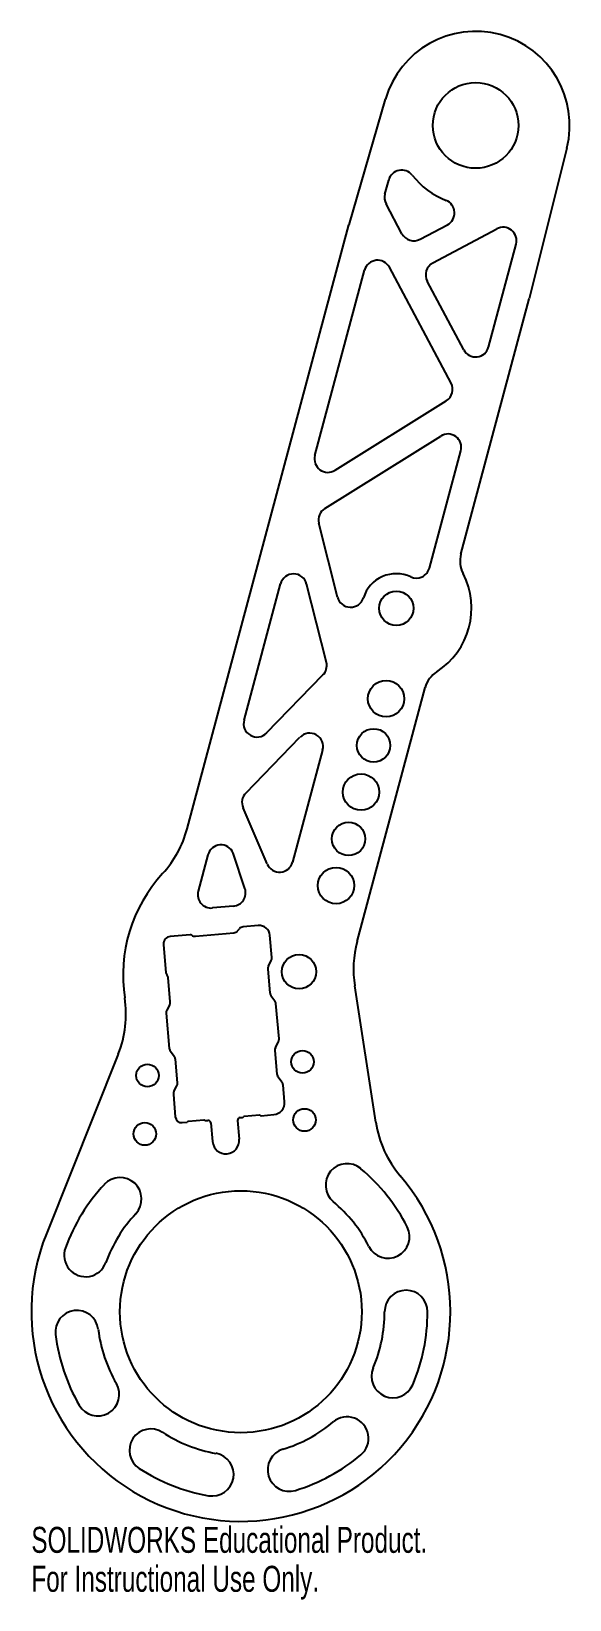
# Model space of a CAD drawing. Header units: millimetres. Extents: x -39 to 61, y -54 to 238.
import ezdxf

# ---------------------------------------------------------------- set-up
doc = ezdxf.new("R2010")
doc.units = ezdxf.units.MM
doc.styles.add('SLDTEXTSTYLE0', font='TXT', dxfattribs={"width": 0.7})

msp = doc.modelspace()

# ---------------------------------------------------------------- linework, layer by layer
at = {"color": 7, "linetype": 'Continuous', "lineweight": 25}
for p, q in [((26.89, 225.59), (20.1, 202.19)), ((60.68, 216.48), (53.69, 188.46)), ((26.82, 207.94), (27.52, 210.56)), ((29.99, 200.56), (27.03, 206.12)), ((-10, 89.85), (20.1, 202.19)), ((33.37, 199.53), (38.44, 202.23)), ((35.72, 195.12), (47.65, 201.47)), ((46.11, 179.49), (51.24, 198.62)), ((13.79, 159.32), (23.03, 193.79)), ((39.12, 172.77), (27.65, 194.32)), ((41.49, 178.96), (34.69, 191.74)), ((40.96, 140.95), (53.69, 188.46)), ((17.53, 156.55), (38.24, 169.47)), ((15.62, 149.46), (37.19, 162.93)), ((35.09, 138.35), (40.93, 160.16)), ((18, 132.97), (14.52, 146.73)), ((0.59, 110.08), (7.39, 135.43)), ((15.91, 120.82), (12.23, 135.4)), ((4.8, 107.69), (15.28, 118.47)), ((21.64, 68.86), (34.31, 116.14)), ((0.91, 96.51), (11, 106.89)), ((15.21, 104.5), (9.62, 83.65)), ((4.91, 83.31), (0.4, 93.78)), ((-6.12, 85.01), (-7.93, 78.26)), ((0.76, 78.74), (-1.41, 85.35)), ((-1.39, 75.47), (-5.3, 75.12)), ((-9.46, 70.14), (-13.14, 69.82)), ((-8.47, 69.88), (-1.3, 70.51)), ((-0.64, 70.84), (-0.25, 71.27)), ((3.25, 71.86), (0.41, 71.61)), ((5.78, 65.89), (5.42, 70.04)), ((-14.41, 68.3), (-13.95, 63.07)), ((5.12, 64.29), (5.67, 65.35)), ((-13.72, 62.64), (-13.85, 62.81)), ((-13.13, 57.72), (-13.52, 62.12)), ((5.01, 63.74), (5.4, 59.34)), ((5.6, 58.82), (6.33, 57.87)), ((25.11, 35.25), (21.2, 60.64)), ((-13.9, 55.56), (-13.32, 48.97)), ((-13.24, 57.17), (-13.79, 56.11)), ((7.1, 50.75), (6.53, 57.35)), ((6.45, 49.14), (7, 50.21)), ((-22.82, 47.95), (-36.21, 14.49)), ((-12.39, 47.5), (-13.12, 48.45)), ((-11.81, 42.57), (-12.19, 46.98)), ((6.34, 48.6), (6.72, 44.19)), ((-12.46, 40.96), (-11.91, 42.03)), ((7.65, 42.72), (6.93, 43.67)), ((8.13, 39.06), (7.85, 42.2)), ((-12.57, 40.42), (-12.21, 36.27)), ((-10.91, 35.18), (-10.08, 35.26)), ((-9.87, 35.38), (-9.96, 35.31)), ((-9.76, 35.43), (-6.9, 35.68)), ((-6.68, 35.59), (-6.78, 35.65)), ((-6.56, 35.56), (-6.13, 35.6)), ((-5.58, 35.15), (-5.28, 31.66)), ((-0.6, 35.58), (-0.3, 32.1)), ((-0.15, 36.12), (0.28, 36.16)), ((0.4, 36.21), (0.49, 36.29)), ((3.46, 36.59), (0.6, 36.34)), ((3.58, 36.56), (3.68, 36.5)), ((3.8, 36.47), (6.13, 36.67))]:
    msp.add_line(p, q, dxfattribs=at)
for centre, radius in [((43.7, 220.72), 7.97), ((28.94, 130.88), 3.2), ((27.03, 114.06), 3.38), ((24.7, 105.37), 3.11), ((22.37, 96.68), 3.38), ((20.04, 87.98), 3.11), ((17.71, 79.29), 3.38), ((10.83, 63.26), 3.2), ((11.49, 46.48), 2.1), ((-17.4, 43.95), 2.1), ((-17.87, 33.08), 2.1), ((11.85, 35.68), 2.1), ((0, 0), 22.5)]:
    msp.add_circle(centre, radius, dxfattribs=at)
for centre, radius, start, end in [((43.7, 220.72), 17.5, 345.9975, 163.8154), ((29.93, 209.91), 2.5, 38.1301, 165), ((43.7, 220.72), 15, 218.1301, 248.4311), ((29.23, 207.3), 2.5, 165, 208.0336), ((37.27, 204.44), 2.5, 298.0336, 68.4311), ((48.82, 199.27), 2.5, 345, 118.0336), ((32.19, 201.74), 2.5, 208.0336, 298.0336), ((25.44, 193.14), 2.5, 28.0336, 165), ((36.89, 192.91), 2.5, 118.0336, 208.0336), ((43.7, 180.14), 2.5, 208.0336, 345), ((36.91, 171.6), 2.5, 301.9664, 28.0336), ((38.52, 160.81), 2.5, 345, 121.9664), ((16.2, 158.67), 2.5, 165, 301.9664), ((16.94, 147.34), 2.5, 121.9664, 194.1952), ((45.79, 139.66), 5, 165, 207.5369), ((9.8, 134.78), 2.5, 14.1952, 165), ((28.94, 130.88), 6.44, 65.3397, 162.3994), ((32.67, 139), 2.5, 245.3397, 345), ((28.94, 130.88), 14, 302.4631, 27.5369), ((20.42, 133.58), 2.5, 194.1952, 342.3994), ((13.49, 120.21), 2.5, 315.8048, 14.1952), ((39.14, 114.84), 5, 122.4631, 165), ((3.01, 109.43), 2.5, 165, 315.8048), ((12.8, 105.15), 2.5, 345, 135.8048), ((2.7, 94.76), 2.5, 135.8048, 203.308), ((-29.32, 95.03), 20, 317.4862, 345), ((-3.71, 84.36), 2.5, 23.308, 165), ((7.21, 84.29), 2.5, 203.308, 345), ((6.06, 62.59), 28, 137.4862, 188.6459), ((-5.52, 77.61), 2.5, 165, 275), ((-1.61, 77.96), 2.5, 275, 18.2158), ((-9.42, 69.64), 0.5, 55.0555, 95), ((-8.56, 70.87), 1, 235.0555, 275), ((-1.39, 71.5), 1, 275, 318.5312), ((0.5, 70.61), 1, 95, 138.5312), ((3.42, 69.86), 2, 5, 95), ((-13.01, 68.43), 1.4, 95, 185), ((40.96, 63.69), 20, 165, 188.7678), ((6.01, 63.83), 1, 152.6526, 185), ((4.78, 65.81), 1, 332.6526, 5), ((-13.45, 63.12), 0.5, 185, 217.3474), ((-14.51, 62.03), 1, 5, 37.3474), ((-41.39, 55.37), 20, 338.1957, 8.6459), ((6.4, 59.42), 1, 185, 217.3474), ((-12.9, 55.65), 1, 152.6526, 185), ((-14.13, 57.63), 1, 332.6526, 5), ((5.53, 57.26), 1, 5, 37.3474), ((6.11, 50.67), 1, 332.6526, 5), ((-12.32, 49.05), 1, 185, 217.3474), ((-13.19, 46.89), 1, 5, 37.3474), ((7.33, 48.68), 1, 152.6526, 185), ((7.72, 44.28), 1, 185, 217.3474), ((-11.57, 40.51), 1, 152.6526, 185), ((-12.8, 42.49), 1, 332.6526, 5), ((6.86, 42.12), 1, 5, 37.3474), ((5.94, 38.87), 2.2, 275, 5), ((-11.01, 36.38), 1.2, 185, 275), ((-10.1, 35.46), 0.2, 275, 311.8699), ((-9.74, 35.24), 0.2, 95, 131.8699), ((-6.89, 35.48), 0.2, 58.1301, 95), ((-6.58, 35.76), 0.2, 238.1301, 275), ((-6.08, 35.1), 0.5, 5, 95), ((-0.11, 35.63), 0.5, 95, 185), ((0.27, 36.36), 0.2, 275, 311.8699), ((0.62, 36.14), 0.2, 95, 131.8699), ((3.47, 36.39), 0.2, 58.1301, 95), ((3.79, 36.67), 0.2, 238.1301, 275), ((44.88, 38.3), 20, 188.7678, 220.4776), ((-2.79, 31.88), 2.5, 185, 5), ((19.77, 23.56), 4, 50, 230), ((0, 0), 34.75, 27, 50), ((0, 0), 39, 158.1957, 40.4776), ((0, 0), 34.75, 137, 160), ((-22.49, 20.97), 4, 317, 137), ((0, 0), 26.75, 27, 50), ((0, 0), 26.75, 137, 160), ((27.4, 13.96), 4, 207, 27), ((-28.9, 10.52), 4, 160, 340), ((30.75, 0), 4, 0, 180), ((-30.52, -3.75), 4, 7, 187), ((0, 0), 26.75, 337, 0), ((0, 0), 34.75, 337, 0), ((0, 0), 34.75, 187, 210), ((0, 0), 26.75, 187, 210), ((28.31, -12.01), 4, 157, 337), ((-26.63, -15.38), 4, 210, 30), ((19.77, -23.56), 4, 310, 130), ((-16.75, -25.79), 4, 57, 237), ((0, 0), 26.75, 237, 260), ((0, 0), 26.75, 287, 310), ((8.99, -29.41), 4, 107, 287), ((0, 0), 34.75, 237, 260), ((-5.34, -30.28), 4, 260, 80), ((0, 0), 34.75, 287, 310)]:
    msp.add_arc(centre, radius, start, end, dxfattribs=at)

# ---------------------------------------------------------------- texts
at = {"color": 7, "linetype": 'Continuous', "char_height": 4.8336, "attachment_point": 1, "style": 'SLDTEXTSTYLE0'}
for s, insert in [('SOLIDWORKS Educational Product.', (-39, -40.02)), ('For Instructional Use Only.', (-39, -47.27))]:
    msp.add_mtext(s, dxfattribs=dict(at, insert=insert))

doc.saveas('drawing.dxf')
